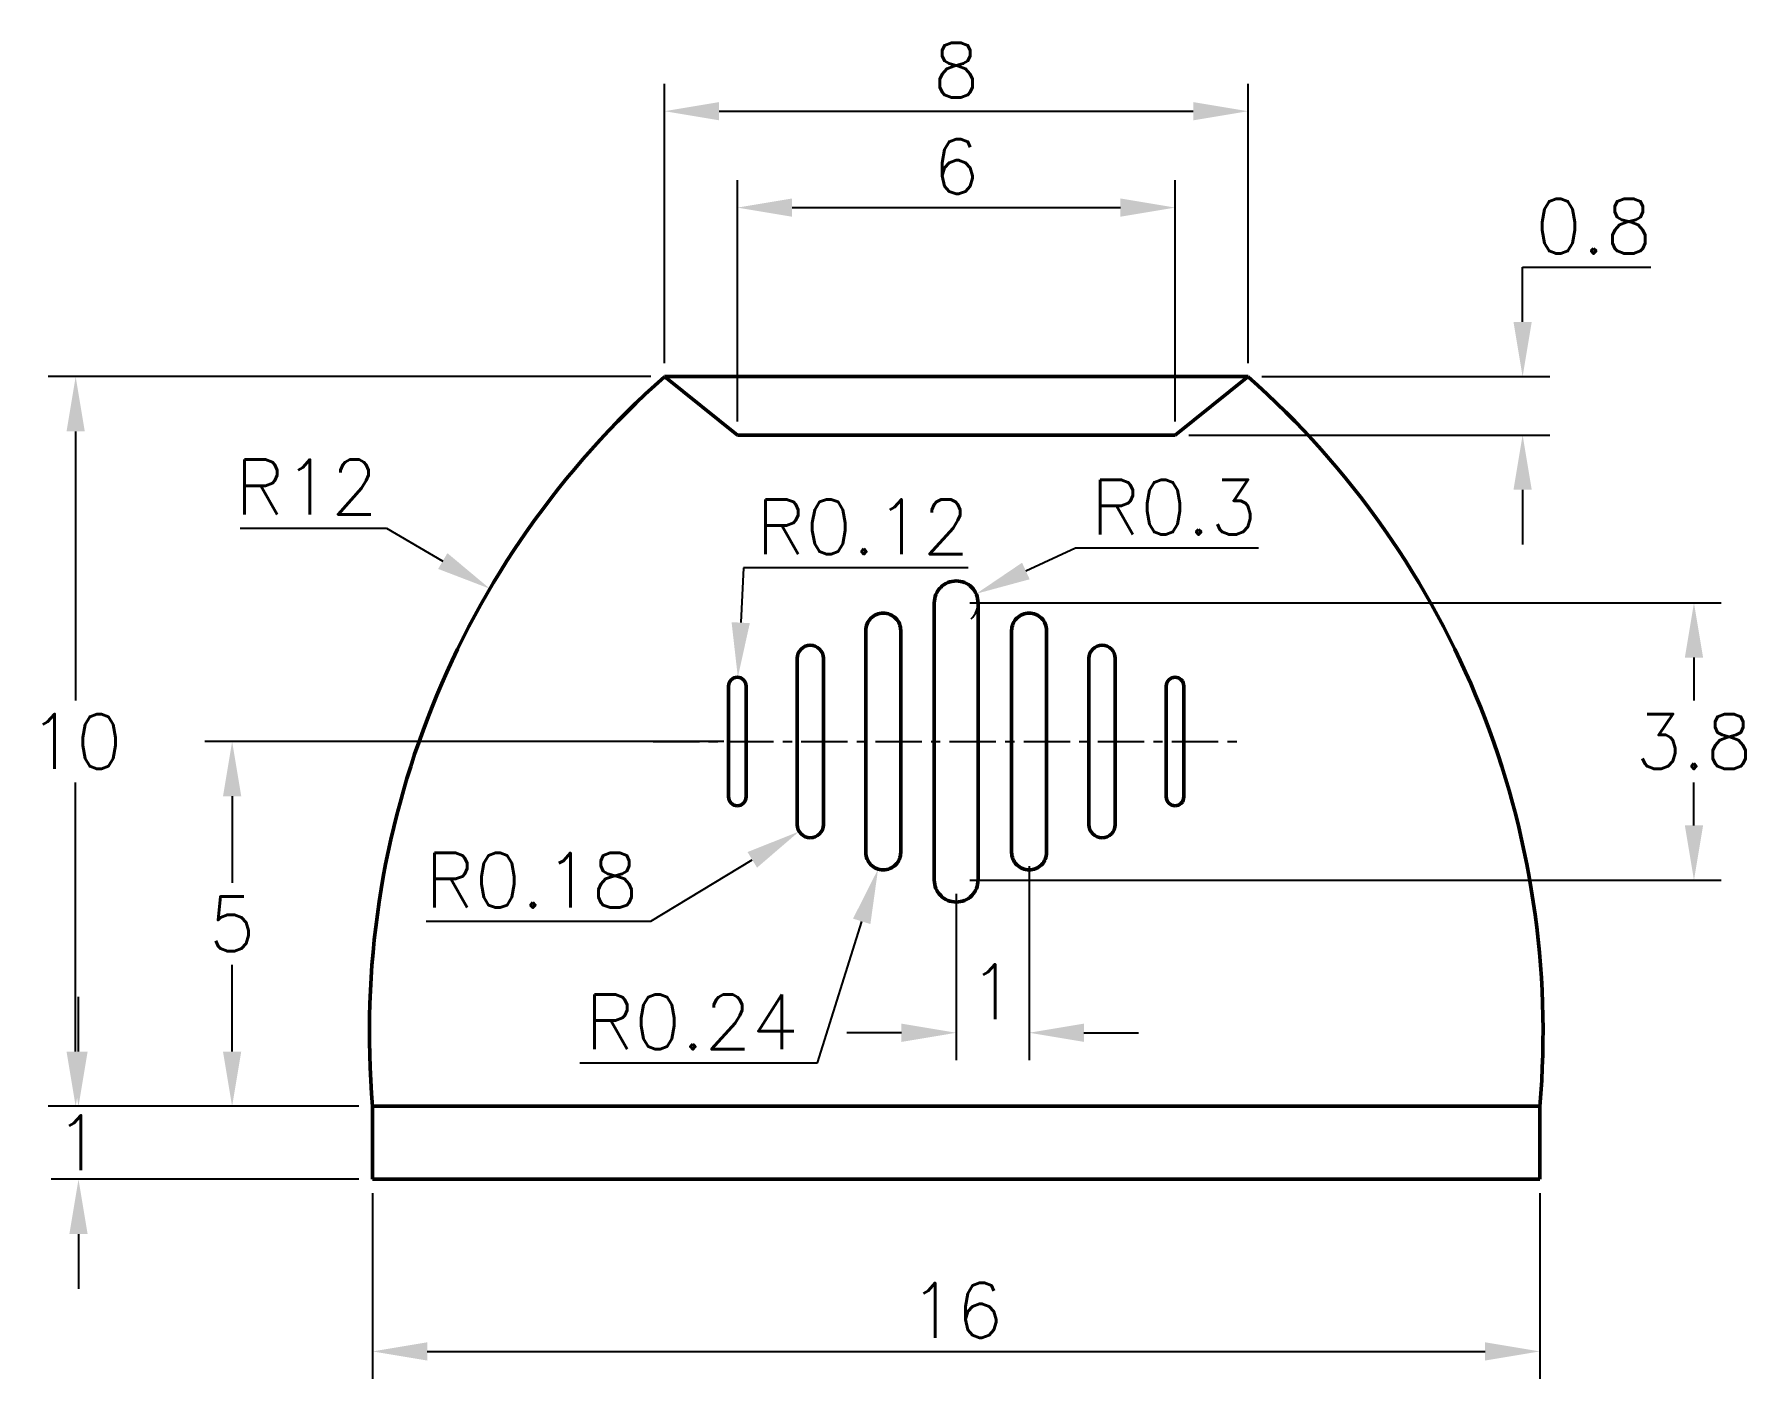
# Model space of a CAD drawing. Header units: millimetres. Extents: x 123.9 to 147.4, y 186.4 to 204.9.
import ezdxf

# ---------------------------------------------------------------- set-up
doc = ezdxf.new("R2010")
doc.units = ezdxf.units.MM
doc.linetypes.add('CENTER', pattern=[50.8, 31.75, -6.35, 6.35, -6.35])
doc.layers.add('Dim', color=252, linetype='Continuous', transparency=0.6)
doc.styles.get("Standard").update_dxf_attribs({"font": 'simplex.shx'})
doc.dimstyles.new('ISO-25', dxfattribs={"dimscale": 0.3, "dimtxt": 2.5, "dimasz": 2.5, "dimexe": 1.25, "dimexo": 0.625, "dimtad": 1, "dimtih": 1, "dimtoh": 1, "dimdsep": 46, "dimtxsty": 'Standard', "dimcen": 0, "dimadec": 0, "dimazin": 0, "dimtfac": 1, "dimtofl": 0, "dimtmove": 0, "dimatfit": 3, "dimfxl": 1, "dimarcsym": 0})

# ---------------------------------------------------------------- blocks, each defined once
blk = doc.blocks.new('*D1')
at = {"layer": 'Defpoints', "color": 0, "transparency": 16777216}
for p in [(130.137, 197.276), (140.485, 191.2)]:
    blk.add_point(p, dxfattribs=at)
at = {"layer": 'Dim', "color": 0, "lineweight": -2, "transparency": 16777216}
for p, q in [((126.712, 198.108), (128.721, 198.108)), ((128.721, 198.108), (129.491, 197.656))]:
    blk.add_line(p, q, dxfattribs=at)
at = {"layer": 'Dim', "color": 0, "transparency": 16777216}
blk.add_solid([(129.554, 197.764), (129.427, 197.548), (130.137, 197.276)], dxfattribs=at)
at = {"layer": 'Dim', "color": 0, "transparency": 16777216, "insert": (127.622, 198.671), "char_height": 0.75, "attachment_point": 5}
blk.add_mtext('R12', dxfattribs=at)
blk = doc.blocks.new('*D2')
at = {"layer": 'Defpoints', "color": 0, "transparency": 16777216}
for p in [(136.528, 197.083), (136.801, 197.207)]:
    blk.add_point(p, dxfattribs=at)
at = {"layer": 'Dim', "color": 0, "lineweight": -2, "transparency": 16777216}
for p, q in [((138.165, 197.831), (137.483, 197.519)), ((140.674, 197.831), (138.165, 197.831))]:
    blk.add_line(p, q, dxfattribs=at)
blk.add_arc((136.528, 197.083), 0.3, 312.9563, 54.1901, dxfattribs=at)
at = {"layer": 'Dim', "color": 0, "transparency": 16777216}
blk.add_solid([(137.431, 197.633), (137.535, 197.406), (136.801, 197.207)], dxfattribs=at)
at = {"layer": 'Dim', "color": 0, "transparency": 16777216, "insert": (139.514, 198.394), "char_height": 0.75, "attachment_point": 5}
blk.add_mtext('R0.3', dxfattribs=at)
blk = doc.blocks.new('*D3')
at = {"layer": 'Defpoints', "color": 0, "transparency": 16777216}
for p in [(136.528, 197.083), (136.528, 193.283), (146.641, 193.283)]:
    blk.add_point(p, dxfattribs=at)
at = {"layer": 'Dim', "color": 0, "lineweight": -2, "transparency": 16777216}
for p, q in [((136.716, 197.083), (147.016, 197.083)), ((146.641, 196.333), (146.641, 195.745)), ((146.641, 194.033), (146.641, 194.62)), ((136.716, 193.283), (147.016, 193.283))]:
    blk.add_line(p, q, dxfattribs=at)
at = {"layer": 'Dim', "color": 0, "transparency": 16777216}
for points in [[(146.516, 196.333), (146.766, 196.333), (146.641, 197.083)], [(146.516, 194.033), (146.766, 194.033), (146.641, 193.283)]]:
    blk.add_solid(points, dxfattribs=at)
at = {"layer": 'Dim', "color": 0, "transparency": 16777216, "insert": (146.641, 195.183), "char_height": 0.75, "attachment_point": 5}
blk.add_mtext('3.8', dxfattribs=at)
blk = doc.blocks.new('*D7')
at = {"layer": 'Defpoints', "color": 0, "transparency": 16777216}
for p in [(135.528, 193.663), (135.457, 193.434)]:
    blk.add_point(p, dxfattribs=at)
at = {"layer": 'Dim', "color": 0, "lineweight": -2, "transparency": 16777216}
for p, q in [((134.626, 190.777), (135.233, 192.718)), ((131.367, 190.777), (134.626, 190.777))]:
    blk.add_line(p, q, dxfattribs=at)
at = {"layer": 'Dim', "color": 0, "transparency": 16777216}
blk.add_solid([(135.114, 192.755), (135.352, 192.681), (135.457, 193.434)], dxfattribs=at)
at = {"layer": 'Dim', "color": 0, "transparency": 16777216, "insert": (132.902, 191.34), "char_height": 0.75, "attachment_point": 5}
blk.add_mtext('R0.24', dxfattribs=at)
blk = doc.blocks.new('*D8')
at = {"layer": 'Defpoints', "color": 0, "transparency": 16777216}
for p in [(134.528, 194.043), (134.374, 193.949)]:
    blk.add_point(p, dxfattribs=at)
at = {"layer": 'Dim', "color": 0, "lineweight": -2, "transparency": 16777216}
for p, q in [((132.344, 192.719), (133.733, 193.561)), ((129.263, 192.719), (132.344, 192.719))]:
    blk.add_line(p, q, dxfattribs=at)
at = {"layer": 'Dim', "color": 0, "transparency": 16777216}
blk.add_solid([(133.668, 193.668), (133.798, 193.454), (134.374, 193.949)], dxfattribs=at)
at = {"layer": 'Dim', "color": 0, "transparency": 16777216, "insert": (130.71, 193.281), "char_height": 0.75, "attachment_point": 5}
blk.add_mtext('R0.18', dxfattribs=at)
blk = doc.blocks.new('*D9')
at = {"layer": 'Defpoints', "color": 0, "transparency": 16777216}
for p in [(133.528, 195.943), (133.535, 196.063)]:
    blk.add_point(p, dxfattribs=at)
at = {"layer": 'Dim', "color": 0, "lineweight": -2, "transparency": 16777216}
for p, q in [((133.613, 197.563), (133.574, 196.812)), ((136.694, 197.563), (133.613, 197.563))]:
    blk.add_line(p, q, dxfattribs=at)
blk.add_arc((133.528, 195.943), 0.12, 87.003, 90, dxfattribs=at)
at = {"layer": 'Dim', "color": 0, "transparency": 16777216}
blk.add_solid([(133.449, 196.818), (133.699, 196.805), (133.535, 196.063)], dxfattribs=at)
at = {"layer": 'Dim', "color": 0, "transparency": 16777216, "insert": (135.247, 198.126), "char_height": 0.75, "attachment_point": 5}
blk.add_mtext('R0.12', dxfattribs=at)
blk = doc.blocks.new('*D10')
at = {"layer": 'Defpoints', "color": 0, "transparency": 16777216}
for p in [(128.528, 189.183), (144.528, 189.183), (144.528, 186.824)]:
    blk.add_point(p, dxfattribs=at)
at = {"layer": 'Dim', "color": 0, "lineweight": -2, "transparency": 16777216}
for p, q in [((128.528, 188.995), (128.528, 186.449)), ((144.528, 188.995), (144.528, 186.449)), ((129.278, 186.824), (143.778, 186.824))]:
    blk.add_line(p, q, dxfattribs=at)
at = {"layer": 'Dim', "color": 0, "transparency": 16777216}
for points in [[(129.278, 186.949), (129.278, 186.699), (128.528, 186.824)], [(143.778, 186.949), (143.778, 186.699), (144.528, 186.824)]]:
    blk.add_solid(points, dxfattribs=at)
at = {"layer": 'Dim', "color": 0, "transparency": 16777216, "insert": (136.528, 187.387), "char_height": 0.75, "attachment_point": 5}
blk.add_mtext('16', dxfattribs=at)
blk = doc.blocks.new('*D11')
at = {"layer": 'Defpoints', "color": 0, "transparency": 16777216}
for p in [(124.497, 190.183), (128.528, 190.183), (128.528, 189.183)]:
    blk.add_point(p, dxfattribs=at)
at = {"layer": 'Dim', "color": 0, "lineweight": -2, "transparency": 16777216}
for p, q in [((124.497, 190.933), (124.497, 191.683)), ((128.341, 190.183), (124.122, 190.183)), ((128.341, 189.183), (124.122, 189.183)), ((124.497, 188.433), (124.497, 187.683))]:
    blk.add_line(p, q, dxfattribs=at)
at = {"layer": 'Dim', "color": 0, "transparency": 16777216}
for points in [[(124.372, 190.933), (124.622, 190.933), (124.497, 190.183)], [(124.372, 188.433), (124.622, 188.433), (124.497, 189.183)]]:
    blk.add_solid(points, dxfattribs=at)
at = {"layer": 'Dim', "color": 0, "transparency": 16777216, "insert": (124.497, 189.683), "char_height": 0.75, "attachment_point": 5}
blk.add_mtext('1', dxfattribs=at)
blk = doc.blocks.new('*D12')
at = {"layer": 'Defpoints', "color": 0, "transparency": 16777216}
for p in [(140.528, 203.821), (132.528, 200.183), (140.528, 200.183)]:
    blk.add_point(p, dxfattribs=at)
at = {"layer": 'Dim', "color": 0, "lineweight": -2, "transparency": 16777216}
for p, q in [((132.528, 200.37), (132.528, 204.196)), ((140.528, 200.37), (140.528, 204.196)), ((133.278, 203.821), (139.778, 203.821))]:
    blk.add_line(p, q, dxfattribs=at)
at = {"layer": 'Dim', "color": 0, "transparency": 16777216}
for points in [[(133.278, 203.946), (133.278, 203.696), (132.528, 203.821)], [(139.778, 203.946), (139.778, 203.696), (140.528, 203.821)]]:
    blk.add_solid(points, dxfattribs=at)
at = {"layer": 'Dim', "color": 0, "transparency": 16777216, "insert": (136.528, 204.384), "char_height": 0.75, "attachment_point": 5}
blk.add_mtext('8', dxfattribs=at)
blk = doc.blocks.new('*D13')
at = {"layer": 'Defpoints', "color": 0, "transparency": 16777216}
for p in [(139.528, 202.5), (133.528, 199.383), (139.528, 199.383)]:
    blk.add_point(p, dxfattribs=at)
at = {"layer": 'Dim', "color": 0, "lineweight": -2, "transparency": 16777216}
for p, q in [((133.528, 199.57), (133.528, 202.875)), ((139.528, 199.57), (139.528, 202.875)), ((134.278, 202.5), (138.778, 202.5))]:
    blk.add_line(p, q, dxfattribs=at)
at = {"layer": 'Dim', "color": 0, "transparency": 16777216}
for points in [[(134.278, 202.625), (134.278, 202.375), (133.528, 202.5)], [(138.778, 202.625), (138.778, 202.375), (139.528, 202.5)]]:
    blk.add_solid(points, dxfattribs=at)
at = {"layer": 'Dim', "color": 0, "transparency": 16777216, "insert": (136.528, 203.062), "char_height": 0.75, "attachment_point": 5}
blk.add_mtext('6', dxfattribs=at)
blk = doc.blocks.new('*D14')
at = {"layer": 'Defpoints', "color": 0, "transparency": 16777216}
for p in [(140.528, 200.183), (144.292, 200.183), (139.528, 199.383)]:
    blk.add_point(p, dxfattribs=at)
at = {"layer": 'Dim', "color": 0, "lineweight": -2, "transparency": 16777216}
for p, q in [((144.292, 200.933), (144.292, 201.683)), ((144.292, 201.683), (146.051, 201.683)), ((140.716, 200.183), (144.667, 200.183)), ((139.716, 199.383), (144.667, 199.383)), ((144.292, 198.633), (144.292, 197.883))]:
    blk.add_line(p, q, dxfattribs=at)
at = {"layer": 'Dim', "color": 0, "transparency": 16777216}
for points in [[(144.167, 200.933), (144.417, 200.933), (144.292, 200.183)], [(144.167, 198.633), (144.417, 198.633), (144.292, 199.383)]]:
    blk.add_solid(points, dxfattribs=at)
at = {"layer": 'Dim', "color": 0, "transparency": 16777216, "insert": (145.266, 202.245), "char_height": 0.75, "attachment_point": 5}
blk.add_mtext('0.8', dxfattribs=at)
blk = doc.blocks.new('*D15')
at = {"layer": 'Defpoints', "color": 0, "transparency": 16777216}
for p in [(137.528, 193.663), (136.528, 193.283), (137.528, 191.191)]:
    blk.add_point(p, dxfattribs=at)
at = {"layer": 'Dim', "color": 0, "lineweight": -2, "transparency": 16777216}
for p, q in [((137.528, 193.475), (137.528, 190.816)), ((136.528, 193.095), (136.528, 190.816)), ((135.778, 191.191), (135.028, 191.191)), ((138.278, 191.191), (139.028, 191.191))]:
    blk.add_line(p, q, dxfattribs=at)
at = {"layer": 'Dim', "color": 0, "transparency": 16777216}
for points in [[(135.778, 191.316), (135.778, 191.066), (136.528, 191.191)], [(138.278, 191.316), (138.278, 191.066), (137.528, 191.191)]]:
    blk.add_solid(points, dxfattribs=at)
at = {"layer": 'Dim', "color": 0, "transparency": 16777216, "insert": (137.028, 191.754), "char_height": 0.75, "attachment_point": 5}
blk.add_mtext('1', dxfattribs=at)
blk = doc.blocks.new('*D17')
at = {"layer": 'Defpoints', "color": 0, "transparency": 16777216}
for p in [(132.528, 200.183), (124.458, 190.183), (128.528, 190.183)]:
    blk.add_point(p, dxfattribs=at)
at = {"layer": 'Dim', "color": 0, "lineweight": -2, "transparency": 16777216}
for p, q in [((132.341, 200.183), (124.083, 200.183)), ((124.458, 199.433), (124.458, 195.745)), ((124.458, 190.933), (124.458, 194.62)), ((128.341, 190.183), (124.083, 190.183))]:
    blk.add_line(p, q, dxfattribs=at)
at = {"layer": 'Dim', "color": 0, "transparency": 16777216}
for points in [[(124.333, 199.433), (124.583, 199.433), (124.458, 200.183)], [(124.333, 190.933), (124.583, 190.933), (124.458, 190.183)]]:
    blk.add_solid(points, dxfattribs=at)
at = {"layer": 'Dim', "color": 0, "transparency": 16777216, "insert": (124.458, 195.183), "char_height": 0.75, "attachment_point": 5}
blk.add_mtext('10', dxfattribs=at)
blk = doc.blocks.new('*D18')
at = {"layer": 'Defpoints', "color": 0, "transparency": 16777216}
for p in [(133.528, 195.183), (126.603, 190.183), (128.528, 190.183)]:
    blk.add_point(p, dxfattribs=at)
at = {"layer": 'Dim', "color": 0, "lineweight": -2, "transparency": 16777216}
for p, q in [((133.341, 195.183), (126.228, 195.183)), ((126.603, 194.433), (126.603, 193.245)), ((126.603, 190.933), (126.603, 192.12)), ((128.341, 190.183), (126.228, 190.183))]:
    blk.add_line(p, q, dxfattribs=at)
at = {"layer": 'Dim', "color": 0, "transparency": 16777216}
for points in [[(126.478, 194.433), (126.728, 194.433), (126.603, 195.183)], [(126.478, 190.933), (126.728, 190.933), (126.603, 190.183)]]:
    blk.add_solid(points, dxfattribs=at)
at = {"layer": 'Dim', "color": 0, "transparency": 16777216, "insert": (126.603, 192.683), "char_height": 0.75, "attachment_point": 5}
blk.add_mtext('5', dxfattribs=at)

msp = doc.modelspace()

# ---------------------------------------------------------------- linework, layer by layer
at = {"lineweight": 50}
for p, q in [((132.528, 200.183), (133.528, 199.383)), ((132.528, 200.183), (140.528, 200.183)), ((139.528, 199.383), (140.528, 200.183)), ((133.528, 199.383), (139.528, 199.383)), ((136.528, 190.183), (128.528, 190.183)), ((128.528, 189.183), (128.528, 190.183)), ((136.528, 190.183), (144.528, 190.183)), ((144.528, 189.183), (144.528, 190.183)), ((136.528, 189.183), (128.528, 189.183)), ((136.528, 189.183), (144.528, 189.183))]:
    msp.add_line(p, q, dxfattribs=at)
for points in [[(136.528, 192.983), (136.528, 192.983, 0.414214), (136.828, 193.283), (136.828, 197.083, 0.414214), (136.528, 197.383), (136.528, 197.383, 0.414214), (136.228, 197.083), (136.228, 193.283, 0.414214)], [(135.528, 193.423), (135.528, 193.423, -0.414214), (135.288, 193.663), (135.288, 196.703, -0.414214), (135.528, 196.943), (135.528, 196.943, -0.414214), (135.768, 196.703), (135.768, 193.663, -0.414214)], [(137.528, 193.423), (137.528, 193.423, 0.414214), (137.768, 193.663), (137.768, 196.703, 0.414214), (137.528, 196.943), (137.528, 196.943, 0.414214), (137.288, 196.703), (137.288, 193.663, 0.414214)], [(134.528, 193.863), (134.528, 193.863, -0.414214), (134.348, 194.043), (134.348, 196.323, -0.414214), (134.528, 196.503), (134.528, 196.503, -0.414214), (134.708, 196.323), (134.708, 194.043, -0.414214)], [(138.528, 193.863), (138.528, 193.863, 0.414214), (138.708, 194.043), (138.708, 196.323, 0.414214), (138.528, 196.503), (138.528, 196.503, 0.414214), (138.348, 196.323), (138.348, 194.043, 0.414214)], [(133.528, 194.303), (133.528, 194.303, -0.414214), (133.408, 194.423), (133.408, 195.943, -0.414214), (133.528, 196.063), (133.528, 196.063, -0.414214), (133.648, 195.943), (133.648, 194.423, -0.414214)], [(139.528, 194.303), (139.528, 194.303, 0.414214), (139.648, 194.423), (139.648, 195.943, 0.414214), (139.528, 196.063), (139.528, 196.063, 0.414214), (139.408, 195.943), (139.408, 194.423, 0.414214)]]:
    msp.add_lwpolyline(points, format="xyb", close=True, dxfattribs=at)
for centre, start, end in [((140.485, 191.2), 131.5342, 184.863), ((132.572, 191.2), 355.137, 48.4658)]:
    msp.add_arc(centre, 12, start, end, dxfattribs=at)
at = {"layer": 'Dim', "linetype": 'CENTER', "ltscale": 0.02}
msp.add_line((132.373, 195.183), (140.496, 195.183), dxfattribs=at)

# ---------------------------------------------------------------- dimensions: what is measured, and where the dimension line sits
at = {"layer": 'Dim'}
for base, p1, p2, picture, middle in [((140.528, 203.821), (132.528, 200.183), (140.528, 200.183), '*D12', (136.528, 203.821)), ((139.528, 202.5), (133.528, 199.383), (139.528, 199.383), '*D13', (136.528, 202.5))]:
    dim = msp.add_linear_dim(base=base, p1=p1, p2=p2, dimstyle='ISO-25', dxfattribs=at)
    dim.commit()
    dim.dimension.update_dxf_attribs({"geometry": picture, "text_midpoint": middle, "dimtype": 160})
for base, p1, p2, picture, middle in [((144.292, 200.183), (139.528, 199.383), (140.528, 200.183), '*D14', (145.266, 202.245)), ((124.458, 190.183), (132.528, 200.183), (128.528, 190.183), '*D17', (124.458, 195.183)), ((126.603, 190.183), (133.528, 195.183), (128.528, 190.183), '*D18', (126.603, 192.683))]:
    dim = msp.add_linear_dim(base=base, p1=p1, p2=p2, angle=90, dimstyle='ISO-25', dxfattribs=at)
    dim.commit()
    dim.dimension.update_dxf_attribs({"geometry": picture, "text_midpoint": middle})
for center, mpoint, picture, middle in [((140.485, 191.2), (130.137, 197.276), '*D1', (127.622, 198.108)), ((133.528, 195.943), (133.535, 196.063), '*D9', (135.247, 197.563)), ((134.528, 194.043), (134.374, 193.949), '*D8', (130.71, 192.719)), ((135.528, 193.663), (135.457, 193.434), '*D7', (132.902, 190.777))]:
    dim = msp.add_radius_dim(center=center, mpoint=mpoint, dimstyle='ISO-25', dxfattribs=at)
    dim.commit()
    dim.dimension.update_dxf_attribs({"geometry": picture, "text_midpoint": middle, "dimtype": 164})
dim = msp.add_radius_dim(center=(136.528, 197.083), mpoint=(136.801, 197.207), dimstyle='ISO-25', dxfattribs=at)
dim.commit()
dim.dimension.update_dxf_attribs({"geometry": '*D2', "text_midpoint": (139.514, 198.394)})
for base, p1, p2, picture, middle in [((146.641, 193.283), (136.528, 197.083), (136.528, 193.283), '*D3', (146.641, 195.183)), ((124.497, 190.183), (128.528, 189.183), (128.528, 190.183), '*D11', (124.497, 189.683))]:
    dim = msp.add_linear_dim(base=base, p1=p1, p2=p2, angle=90, dimstyle='ISO-25', dxfattribs=at)
    dim.commit()
    dim.dimension.update_dxf_attribs({"geometry": picture, "text_midpoint": middle, "dimtype": 160})
for base, p1, p2, picture, middle in [((137.528, 191.191), (136.528, 193.283), (137.528, 193.663), '*D15', (137.028, 191.754)), ((144.528, 186.824), (128.528, 189.183), (144.528, 189.183), '*D10', (136.528, 187.387))]:
    dim = msp.add_linear_dim(base=base, p1=p1, p2=p2, dimstyle='ISO-25', dxfattribs=at)
    dim.commit()
    dim.dimension.update_dxf_attribs({"geometry": picture, "text_midpoint": middle})

doc.saveas('drawing.dxf')
